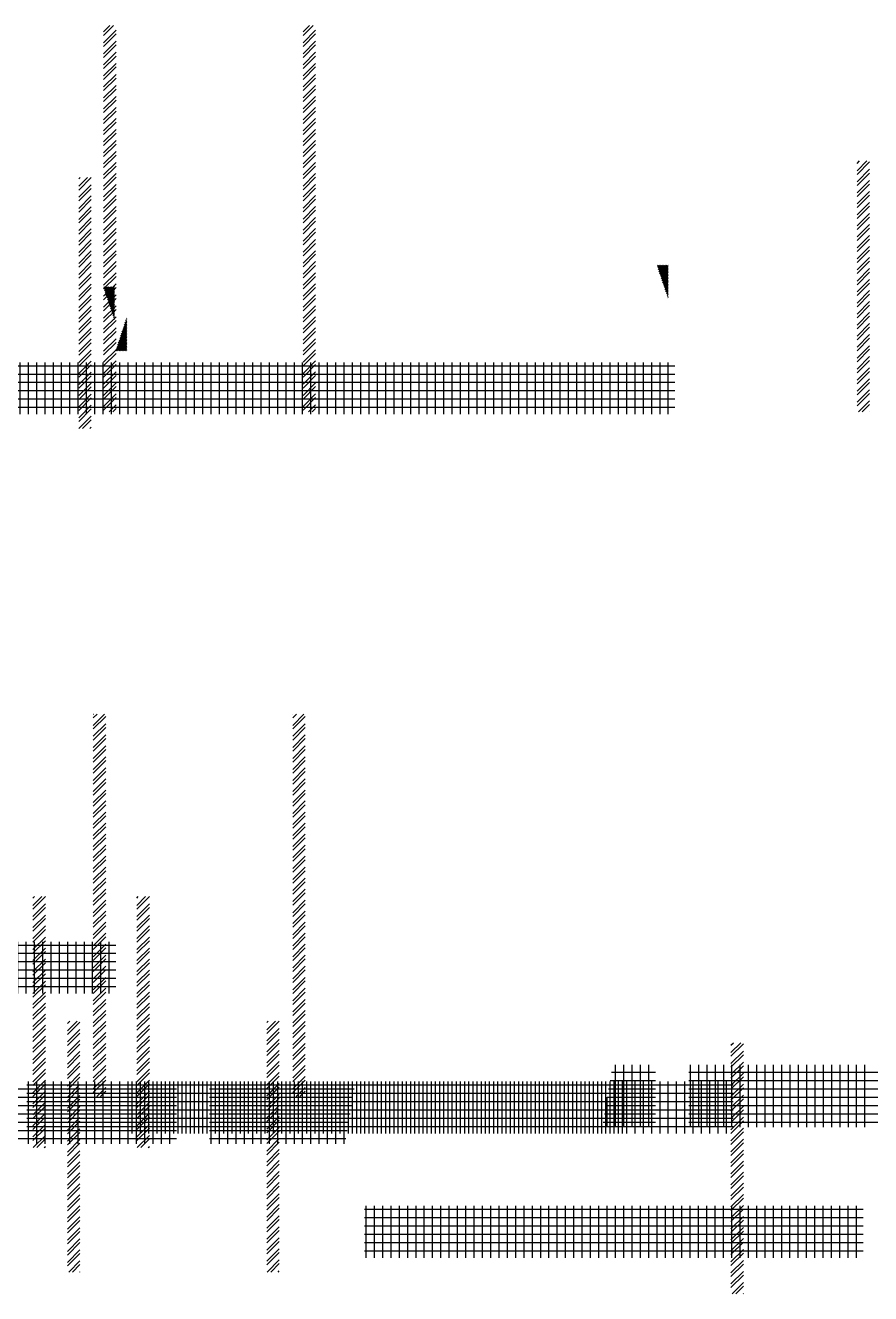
# Paper-space layout 'Layout1' of a CAD drawing. Extents: x -542 to 3071708, y -2912 to 2371007.
# Drawn here: x 33588 to 43759, y 10817 to 26077 of the extents above; entities that cross this region are included whole.
import ezdxf

# ---------------------------------------------------------------- set-up
doc = ezdxf.new("R2010")
doc.units = 0
doc.header["$LTSCALE"] = 500
doc.layers.get('0').update_dxf_attribs({"linetype": 'CONTINUOUS'})
doc.layers.add('DIM', color=2, linetype='CONTINUOUS')

# ---------------------------------------------------------------- blocks, each defined once
blk = doc.blocks.new('*X')
at = {"color": 0}
for p, q in [((16460, 25264), (16536, 25339)), ((16469, 25290), (16536, 25357)), ((16478, 25317), (16536, 25375)), ((16487, 25343), (16536, 25392)), ((16496, 25370), (16536, 25410)), ((16505, 25397), (16536, 25428)), ((16514, 25423), (16536, 25445)), ((16523, 25450), (16536, 25463)), ((16532, 25477), (16536, 25481)), ((16406, 25104), (16536, 25233)), ((16407, 25087), (16536, 25216)), ((16415, 25130), (16536, 25251)), ((16424, 25157), (16536, 25269)), ((16425, 25087), (16536, 25198)), ((16433, 25184), (16536, 25286)), ((16442, 25210), (16536, 25304)), ((16442, 25087), (16536, 25180)), ((16451, 25237), (16536, 25322)), ((16460, 25087), (16536, 25163)), ((16478, 25087), (16536, 25145)), ((16495, 25087), (16536, 25127)), ((16513, 25087), (16536, 25110)), ((16531, 25087), (16536, 25092)), ((14739, 18318), (14815, 18394)), ((14739, 18274), (14859, 18394)), ((14739, 18186), (14889, 18336)), ((14739, 18142), (14889, 18292)), ((14739, 18053), (14889, 18203)), ((14739, 18009), (14889, 18159)), ((14739, 17921), (14889, 18071)), ((14739, 17876), (14889, 18026)), ((14739, 17788), (14889, 17938)), ((14739, 17744), (14889, 17894)), ((14739, 17655), (14889, 17805)), ((14739, 17611), (14889, 17761)), ((14739, 17523), (14889, 17673)), ((14739, 17479), (14889, 17629)), ((14739, 17390), (14889, 17540)), ((14739, 17346), (14889, 17496)), ((14739, 17258), (14889, 17408)), ((14739, 17213), (14889, 17363)), ((14739, 17125), (14889, 17275)), ((14739, 17081), (14889, 17231)), ((14739, 16992), (14889, 17142)), ((14739, 16948), (14889, 17098)), ((14739, 16860), (14889, 17010)), ((14739, 16816), (14889, 16966)), ((14739, 16727), (14889, 16877)), ((14739, 16683), (14889, 16833)), ((14739, 16595), (14889, 16745)), ((14739, 16551), (14889, 16701)), ((23805, 16645), (23924, 16764)), ((23805, 16734), (23836, 16764)), ((23805, 16601), (23955, 16751)), ((23805, 16513), (23955, 16663)), ((26205, 16659), (26310, 16764)), ((26205, 16614), (26355, 16764)), ((26205, 16747), (26222, 16764)), ((26205, 16526), (26355, 16676)), ((14739, 16462), (14889, 16612)), ((14739, 16418), (14889, 16568)), ((23805, 16468), (23955, 16618)), ((23805, 16380), (23955, 16530)), ((23805, 16336), (23955, 16486)), ((26205, 16482), (26355, 16632)), ((26205, 16393), (26355, 16543)), ((26205, 16349), (26355, 16499)), ((14739, 16330), (14889, 16480)), ((14739, 16285), (14889, 16435)), ((14739, 16197), (14889, 16347)), ((23805, 16247), (23955, 16397)), ((23805, 16203), (23955, 16353)), ((26205, 16261), (26355, 16411)), ((26205, 16217), (26355, 16367)), ((14739, 16153), (14889, 16303)), ((14739, 16064), (14889, 16214)), ((23805, 16115), (23955, 16265)), ((23805, 16071), (23955, 16221)), ((26205, 16128), (26355, 16278)), ((26205, 16084), (26355, 16234)), ((14739, 16020), (14889, 16170)), ((14739, 15932), (14889, 16082)), ((14739, 15888), (14889, 16038)), ((23805, 15982), (23955, 16132)), ((23805, 15938), (23955, 16088)), ((26205, 15996), (26355, 16146)), ((26205, 15952), (26355, 16102)), ((14739, 15799), (14889, 15949)), ((14739, 15755), (14889, 15905)), ((23805, 15850), (23955, 16000)), ((23805, 15805), (23955, 15955)), ((26205, 15863), (26355, 16013)), ((26205, 15819), (26355, 15969)), ((26205, 15731), (26355, 15881)), ((14739, 15667), (14889, 15817)), ((14739, 15622), (14889, 15772)), ((23805, 15717), (23955, 15867)), ((23805, 15673), (23955, 15823)), ((23805, 15584), (23955, 15734)), ((26205, 15686), (26355, 15836)), ((26205, 15598), (26355, 15748)), ((14739, 15534), (14889, 15684)), ((14739, 15490), (14889, 15640)), ((23805, 15540), (23955, 15690)), ((23805, 15452), (23955, 15602)), ((26205, 15554), (26355, 15704)), ((26205, 15465), (26355, 15615)), ((26205, 15421), (26355, 15571)), ((14739, 15402), (14889, 15552)), ((14739, 15357), (14889, 15507)), ((14739, 15269), (14889, 15419)), ((23805, 15408), (23955, 15558)), ((23805, 15319), (23955, 15469)), ((23805, 15275), (23955, 15425)), ((26205, 15333), (26355, 15483)), ((26205, 15289), (26355, 15439)), ((14739, 15225), (14889, 15375)), ((14739, 15136), (14889, 15286)), ((23805, 15187), (23955, 15337)), ((23805, 15143), (23955, 15293)), ((26205, 15200), (26355, 15350)), ((26205, 15156), (26355, 15306)), ((14739, 15092), (14889, 15242)), ((14739, 15004), (14889, 15154)), ((14739, 14960), (14889, 15110)), ((23805, 15054), (23955, 15204)), ((23805, 15010), (23955, 15160)), ((26205, 15068), (26355, 15218)), ((26205, 15023), (26355, 15173)), ((14739, 14871), (14889, 15021)), ((14739, 14827), (14889, 14977)), ((23805, 14922), (23955, 15072)), ((23805, 14877), (23955, 15027)), ((26205, 14935), (26355, 15085)), ((26205, 14891), (26355, 15041)), ((14739, 14739), (14889, 14889)), ((14739, 14694), (14889, 14844)), ((23805, 14789), (23955, 14939)), ((23805, 14745), (23955, 14895)), ((23805, 14656), (23955, 14806)), ((26205, 14802), (26355, 14952)), ((26205, 14758), (26355, 14908)), ((26205, 14670), (26355, 14820)), ((14739, 14606), (14889, 14756)), ((14739, 14562), (14889, 14712)), ((23805, 14612), (23955, 14762)), ((23805, 14524), (23955, 14674)), ((26205, 14626), (26355, 14776)), ((26205, 14537), (26355, 14687)), ((14739, 14473), (14889, 14623)), ((14739, 14429), (14889, 14579)), ((23805, 14480), (23955, 14630)), ((23805, 14391), (23955, 14541)), ((23805, 14347), (23955, 14497)), ((26205, 14493), (26355, 14643)), ((26205, 14405), (26355, 14555)), ((26205, 14361), (26355, 14511)), ((27380, 14500), (27580, 14500)), ((27400, 13915), (27400, 14540)), ((27500, 13915), (27500, 14540)), ((27580, 14500), (33380, 14500)), ((27600, 13915), (27600, 14540)), ((27700, 13915), (27700, 14540)), ((27800, 13915), (27800, 14540)), ((27900, 13915), (27900, 14540)), ((28000, 13915), (28000, 14540)), ((28100, 13915), (28100, 14540)), ((28200, 13915), (28200, 14540)), ((28300, 13915), (28300, 14540)), ((28400, 13915), (28400, 14540)), ((28500, 13915), (28500, 14540)), ((28600, 13915), (28600, 14540)), ((28700, 13915), (28700, 14540)), ((28800, 13915), (28800, 14540)), ((28900, 13915), (28900, 14540)), ((29000, 13915), (29000, 14540)), ((29100, 13915), (29100, 14540)), ((29200, 13915), (29200, 14540)), ((29300, 13915), (29300, 14540)), ((29400, 13915), (29400, 14540)), ((29500, 13915), (29500, 14540)), ((29600, 13915), (29600, 14540)), ((29700, 13915), (29700, 14540)), ((29800, 13915), (29800, 14540)), ((29900, 13915), (29900, 14540)), ((30000, 13915), (30000, 14540)), ((30100, 13915), (30100, 14540)), ((30200, 13915), (30200, 14540)), ((30300, 13915), (30300, 14540)), ((30400, 13915), (30400, 14540)), ((30500, 13915), (30500, 14540)), ((30600, 13915), (30600, 14540)), ((30700, 13915), (30700, 14540)), ((30800, 13915), (30800, 14540)), ((30900, 13915), (30900, 14540)), ((31000, 13915), (31000, 14540)), ((31100, 13915), (31100, 14540)), ((31200, 13915), (31200, 14540)), ((31300, 13915), (31300, 14540)), ((31400, 13915), (31400, 14540)), ((31500, 13915), (31500, 14540)), ((31600, 13915), (31600, 14540)), ((31700, 13915), (31700, 14540)), ((31800, 13915), (31800, 14540)), ((31900, 13915), (31900, 14540)), ((32000, 13915), (32000, 14540)), ((32100, 13915), (32100, 14540)), ((32200, 13915), (32200, 14540)), ((32300, 13915), (32300, 14540)), ((32400, 13915), (32400, 14540)), ((32500, 13915), (32500, 14540)), ((32600, 13915), (32600, 14540)), ((32700, 13915), (32700, 14540)), ((32800, 13915), (32800, 14540)), ((32900, 13915), (32900, 14540)), ((33000, 13915), (33000, 14540)), ((33100, 13915), (33100, 14540)), ((33200, 13915), (33200, 14540)), ((33300, 13915), (33300, 14540)), ((14739, 14341), (14889, 14491)), ((14739, 14297), (14889, 14447)), ((14739, 14208), (14889, 14358)), ((23805, 14259), (23955, 14409)), ((23805, 14214), (23955, 14364)), ((26205, 14272), (26355, 14422)), ((26205, 14228), (26355, 14378)), ((27380, 14400), (27580, 14400)), ((27580, 14400), (33380, 14400)), ((14739, 14164), (14889, 14314)), ((14739, 14076), (14889, 14226)), ((23805, 14126), (23955, 14276)), ((23805, 14082), (23955, 14232)), ((26205, 14140), (26355, 14290)), ((26205, 14095), (26355, 14245)), ((27380, 14300), (27580, 14300)), ((27380, 14200), (27580, 14200)), ((27580, 14300), (33380, 14300)), ((27580, 14200), (33380, 14200)), ((14739, 14031), (14889, 14181)), ((14739, 13943), (14889, 14093)), ((14739, 13899), (14889, 14049)), ((23805, 13993), (23955, 14143)), ((23805, 13949), (23955, 14099)), ((26205, 14007), (26355, 14157)), ((26205, 13963), (26355, 14113)), ((27380, 14100), (27580, 14100)), ((27580, 14100), (33380, 14100)), ((14739, 13811), (14889, 13961)), ((14739, 13766), (14889, 13916)), ((23805, 13861), (23955, 14011)), ((23805, 13817), (23955, 13967)), ((26205, 13874), (26355, 14024)), ((26205, 13830), (26355, 13980)), ((26207, 13744), (26355, 13892)), ((27380, 14000), (27580, 14000)), ((27580, 14000), (33380, 14000)), ((14805, 13744), (14889, 13828)), ((14849, 13744), (14889, 13784)), ((23821, 13744), (23955, 13878)), ((23865, 13744), (23955, 13834)), ((23953, 13744), (23955, 13746)), ((26251, 13744), (26355, 13848)), ((26340, 13744), (26355, 13759)), ((14614, 9973), (14748, 10108)), ((14614, 10106), (14616, 10108)), ((14614, 10062), (14660, 10108)), ((14614, 9929), (14764, 10079)), ((14614, 9841), (14764, 9991)), ((14614, 9796), (14764, 9946)), ((14614, 9708), (14764, 9858)), ((14614, 9664), (14764, 9814)), ((14614, 9575), (14764, 9725)), ((14614, 9531), (14764, 9681)), ((14614, 9443), (14764, 9593)), ((14614, 9399), (14764, 9549)), ((14614, 9310), (14764, 9460)), ((14614, 9266), (14764, 9416)), ((14614, 9178), (14764, 9328)), ((14614, 9134), (14764, 9284)), ((14614, 9045), (14764, 9195)), ((14614, 9001), (14764, 9151)), ((14614, 8913), (14764, 9063)), ((14614, 8868), (14764, 9018)), ((14614, 8780), (14764, 8930)), ((14614, 8736), (14764, 8886)), ((14614, 8647), (14764, 8797)), ((14614, 8603), (14764, 8753)), ((14614, 8515), (14764, 8665)), ((14614, 8471), (14764, 8621)), ((14614, 8382), (14764, 8532)), ((14614, 8338), (14764, 8488)), ((14614, 8250), (14764, 8400)), ((14614, 8205), (14764, 8355)), ((14614, 8117), (14764, 8267)), ((14614, 8073), (14764, 8223)), ((14614, 7984), (14764, 8134)), ((14614, 7940), (14764, 8090)), ((14614, 7852), (14764, 8002)), ((14614, 7808), (14764, 7958)), ((14614, 7719), (14764, 7869)), ((14614, 7675), (14764, 7825)), ((14614, 7587), (14764, 7737)), ((14614, 7543), (14764, 7693)), ((14614, 7454), (14764, 7604)), ((14614, 7410), (14764, 7560)), ((14614, 7322), (14764, 7472)), ((14614, 7277), (14764, 7427)), ((14614, 7189), (14764, 7339)), ((14614, 7145), (14764, 7295)), ((14614, 7056), (14764, 7206)), ((14614, 7012), (14764, 7162)), ((14614, 6924), (14764, 7074)), ((14614, 6880), (14764, 7030)), ((14614, 6791), (14764, 6941)), ((14614, 6747), (14764, 6897)), ((14614, 6659), (14764, 6809)), ((14614, 6614), (14764, 6764)), ((14614, 6526), (14764, 6676)), ((14614, 6482), (14764, 6632)), ((14614, 6393), (14764, 6543)), ((14614, 6349), (14764, 6499)), ((14614, 6261), (14764, 6411)), ((14614, 6217), (14764, 6367)), ((14614, 6128), (14764, 6278)), ((14614, 6084), (14764, 6234)), ((14614, 5996), (14764, 6146)), ((14614, 5952), (14764, 6102)), ((14614, 5863), (14764, 6013)), ((14614, 5819), (14764, 5969)), ((14614, 5731), (14764, 5881)), ((14614, 5686), (14764, 5836)), ((20850, 5800), (21380, 5800)), ((20900, 5138), (20900, 5888)), ((21000, 5138), (21000, 5888)), ((21100, 5138), (21100, 5888)), ((21200, 5138), (21200, 5888)), ((21300, 5138), (21300, 5888)), ((21780, 5800), (27380, 5800)), ((21800, 5138), (21800, 5888)), ((21900, 5138), (21900, 5888)), ((22000, 5138), (22000, 5888)), ((22100, 5138), (22100, 5888)), ((22200, 5138), (22200, 5888)), ((22300, 5138), (22300, 5888)), ((22400, 5138), (22400, 5888)), ((22500, 5138), (22500, 5888)), ((22600, 5138), (22600, 5888)), ((22700, 5138), (22700, 5888)), ((22800, 5138), (22800, 5888)), ((22900, 5138), (22900, 5888)), ((23000, 5138), (23000, 5888)), ((23100, 5138), (23100, 5888)), ((23200, 5138), (23200, 5888)), ((23300, 5138), (23300, 5888)), ((23400, 5138), (23400, 5888)), ((23500, 5138), (23500, 5888)), ((23600, 5138), (23600, 5888)), ((23700, 5138), (23700, 5888)), ((23800, 5138), (23800, 5888)), ((23900, 5138), (23900, 5888)), ((25600, 5138), (25600, 5888)), ((25700, 5138), (25700, 5888)), ((25800, 5138), (25800, 5888)), ((25900, 5138), (25900, 5888)), ((26000, 5138), (26000, 5888)), ((26100, 5138), (26100, 5888)), ((26200, 5138), (26200, 5888)), ((26300, 5138), (26300, 5888)), ((26400, 5138), (26400, 5888)), ((26500, 5138), (26500, 5888)), ((26600, 5138), (26600, 5888)), ((26700, 5138), (26700, 5888)), ((26800, 5138), (26800, 5888)), ((26900, 5138), (26900, 5888)), ((27000, 5138), (27000, 5888)), ((27100, 5138), (27100, 5888)), ((27200, 5138), (27200, 5888)), ((27300, 5138), (27300, 5888)), ((27780, 5800), (29521, 5800)), ((27800, 5138), (27800, 5888)), ((27900, 5138), (27900, 5888)), ((28000, 5138), (28000, 5888)), ((28100, 5138), (28100, 5888)), ((28200, 5138), (28200, 5888)), ((28300, 5138), (28300, 5888)), ((28400, 5138), (28400, 5888)), ((28500, 5138), (28500, 5888)), ((28600, 5138), (28600, 5888)), ((28700, 5138), (28700, 5888)), ((28800, 5138), (28800, 5888)), ((28900, 5138), (28900, 5888)), ((29000, 5138), (29000, 5888)), ((29100, 5138), (29100, 5888)), ((29200, 5138), (29200, 5888)), ((29300, 5138), (29300, 5888)), ((29400, 5138), (29400, 5888)), ((29500, 5677), (29500, 5888)), ((14614, 5598), (14764, 5748)), ((14614, 5554), (14764, 5704)), ((20833, 5700), (21380, 5700)), ((21780, 5700), (27380, 5700)), ((27780, 5700), (29504, 5700)), ((14656, 5508), (14764, 5615)), ((14700, 5508), (14764, 5571)), ((20800, 5138), (20800, 5501)), ((20800, 5500), (21380, 5500)), ((20816, 5600), (21380, 5600)), ((21780, 5600), (27380, 5600)), ((21780, 5500), (27380, 5500)), ((27780, 5600), (29487, 5600)), ((27780, 5500), (29470, 5500)), ((20783, 5400), (21380, 5400)), ((21780, 5400), (27380, 5400)), ((27780, 5400), (29454, 5400)), ((20750, 5200), (21380, 5200)), ((20766, 5300), (21380, 5300)), ((21780, 5300), (27380, 5300)), ((21780, 5200), (27380, 5200)), ((27780, 5300), (29437, 5300)), ((27780, 5200), (29420, 5200))]:
    blk.add_line(p, q, dxfattribs=at)

psp = doc.layouts.get("Layout1")

# ---------------------------------------------------------------- block references
at = {"color": 0}
for p in [(19791, 7682), (22191, 7682), (3625, 7482), (3625, 7482), (8025, 7482), (8025, 7482), (1298, 512), (6225, -1170), (6225, -1170), (7475, -1170), (7475, -1170), (8725, -1170), (8725, -1170)]:
    psp.add_blockref('*X', p, dxfattribs=at)
at = {"layer": 'DIM', "color": 0, "xscale": -1, "rotation": 180}
for p in [(24787, 48278), (18125, 48019)]:
    psp.add_blockref('*X', p, dxfattribs=at)
at = {"layer": 'DIM', "color": 0}
for p in [(10289, -2667), (18273, -2927)]:
    psp.add_blockref('*X', p, dxfattribs=at)

doc.saveas('drawing.dxf')
